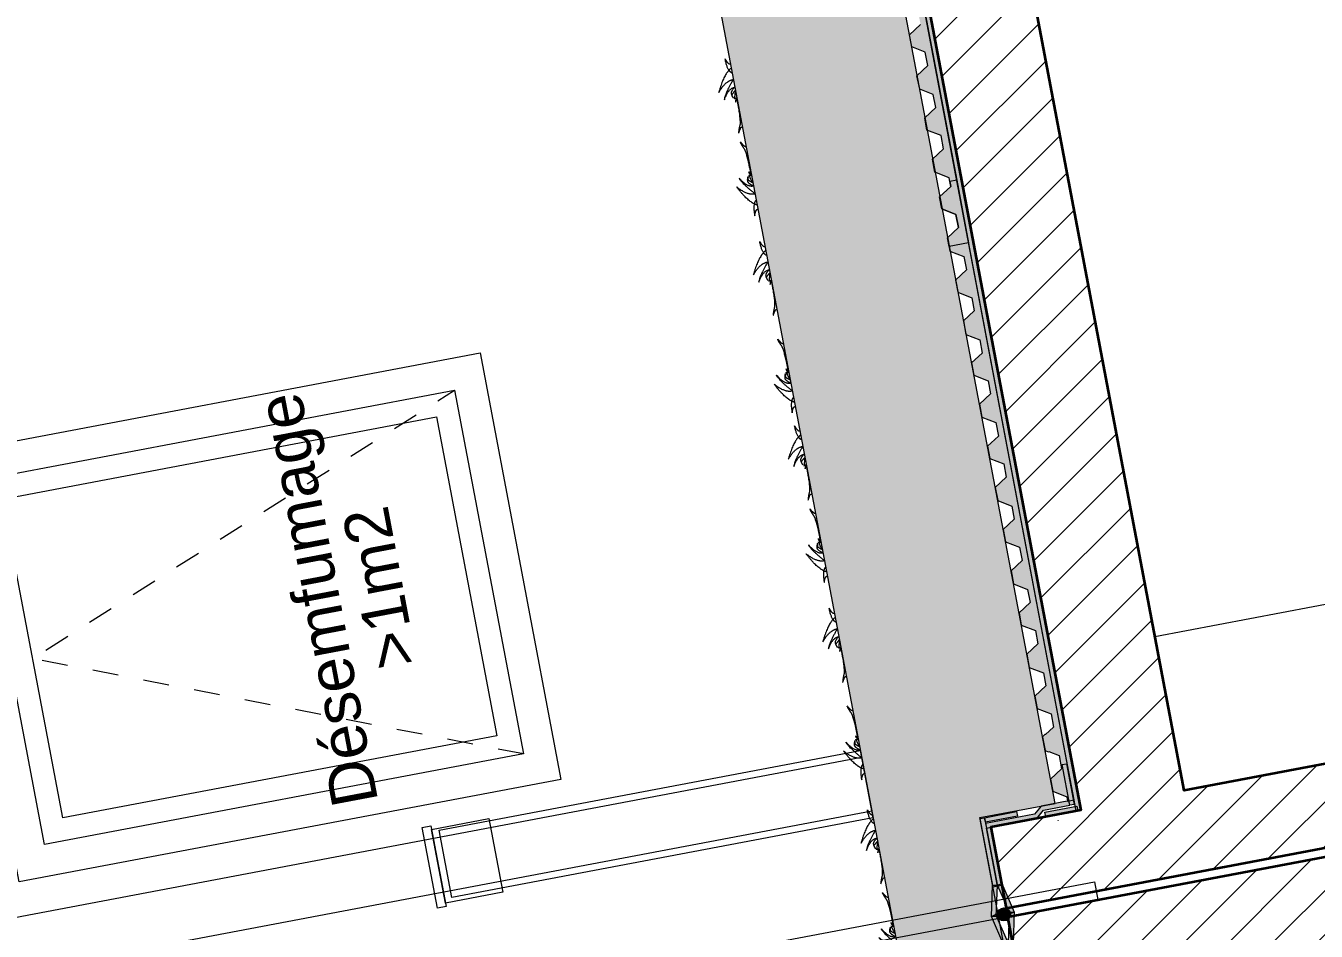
# Model space of a CAD drawing. Header units: centimetres. Extents: x 56941 to 84569, y -27946 to -11680.
# Drawn here: x 58068.3 to 58350.6, y -23443.9 to -23245.8 of the extents above; entities that cross this region are included whole.
import ezdxf

# ---------------------------------------------------------------- set-up
doc = ezdxf.new("R2010")
doc.units = ezdxf.units.CM
doc.header["$LTSCALE"] = 50.8
doc.header["$PDMODE"] = 1
doc.header["$PDSIZE"] = -2
doc.linetypes.add('prelem_vmc', pattern=[0.222222, 0.111111, -0.111111])
doc.layers.get('0').update_dxf_attribs({"lineweight": 18})
for name, color, linetype, lineweight in [('0-PROJET-COTATIONS', 7, 'Continuous', 13), ('0-PROJET-DESSINS CRÉES', 7, 'Continuous', 9), ('0-PROJET-EP', 7, 'Continuous', 5), ('0-PROJET-ISOLATION', 7, 'Continuous', 13), ('0-PROJET-MUR BETON', 7, 'Continuous', 35), ('0-PROJET-TEXTE', 7, 'Continuous', 5)]:
    doc.layers.add(name, color=color, linetype=linetype, lineweight=lineweight)
doc.styles.add('Arial', font='Arial')
doc.styles.add('Helvetica', font='Helvetica')
doc.dimstyles.new('IS cotation 1_20ème', dxfattribs={"dimtxt": 10.08724, "dimasz": 3.007568, "dimexe": 1, "dimexo": 15.875, "dimgap": 3, "dimtad": 1, "dimdec": 1, "dimtxsty": 'Helvetica', "dimblk": 'DOT', "dimblk1": 'DOT', "dimblk2": 'DOT', "dimcen": 0, "dimdle": 10, "dimazin": 0, "dimtfac": 1, "dimtdec": 1, "dimtix": 1, "dimtmove": 0, "dimatfit": 0, "dimldrblk": 'VW_FILLEDARROW', "dimfxl": 0, "dimfrac": 2, "dimtolj": 1, "dimarcsym": 0})
pattern_1 = [(45, (38816.9114, 22086.9576), (5.2916667, -4.4097222), [])]

# ---------------------------------------------------------------- blocks, each defined once
blk = doc.blocks.new('Groupe-80-1')
at = {"layer": '0-PROJET-TEXTE', "color": 7, "insert": (19310.07, -45459.32), "char_height": 10.0872, "attachment_point": 2, "rotation": 100.7236, "line_spacing_factor": 0.834288, "style": 'Helvetica'}
blk.add_mtext('Désemfumage\\P>1m2', dxfattribs=at)
blk = doc.blocks.new('Groupe-259-1')
at = {"layer": '0-PROJET-EP', "color": 7, "linetype": 'Continuous', "lineweight": 13, "flags": 128}
for points in [[(19344.61, -45523.48), (19341.82, -45508.74), (19433.91, -45491.3), (19436.7, -45506.04)], [(19341.45, -45525.84), (19338.1, -45508.15), (19339.96, -45507.8), (19343.31, -45525.48)], [(19343.17, -45524.74), (19340.12, -45508.61), (19352.69, -45506.22), (19355.75, -45522.36)]]:
    blk.add_lwpolyline(points, close=True, dxfattribs=at)
at = {"layer": '0-PROJET-EP', "color": 7, "linetype": 'Continuous', "lineweight": 5, "flags": 128}
blk.add_lwpolyline([(18628.52, -45657.57), (18626.28, -45645.78), (19434.19, -45492.78), (19436.42, -45504.57)], close=True, dxfattribs=at)
blk = doc.blocks.new('Groupe-262-1')
at = {"layer": '0-PROJET-DESSINS CRÉES', "color": 7, "linetype": 'Continuous', "lineweight": 5}
for points in [[(19432.01, -45483.19), (19431.42, -45482.39), (19431.06, -45481.62)], [(19431.07, -45481.54), (19431.87, -45482.62), (19432.25, -45482.55)], [(19433.38, -45488.46), (19432.58, -45484.25), (19432.01, -45483.19)], [(19433.46, -45488.9), (19433.02, -45488.54), (19432.93, -45488.11)], [(19432.93, -45488.11), (19433.19, -45488.51), (19433.38, -45488.46)], [(19433.76, -45490.51), (19432.87, -45488.7), (19433.01, -45488.98), (19433.46, -45488.9)], [(19434.69, -45495.38), (19432.78, -45494.8), (19430.27, -45491.41)], [(19430.27, -45491.41), (19432.49, -45493.23), (19434.22, -45492.91)], [(19434.22, -45492.91), (19431.15, -45490.39), (19430.82, -45489.5)], [(19430.82, -45489.5), (19432.5, -45491.46), (19433.89, -45491.2)], [(19433.89, -45491.2), (19432.79, -45490.69), (19432.61, -45489.78), (19432.78, -45489.14)], [(19432.78, -45489.14), (19432.66, -45489.81), (19432.96, -45490.04), (19433.76, -45490.51)], [(19434.49, -45494.35), (19433.73, -45495.09), (19434.23, -45497.73)], [(19434.23, -45497.73), (19434.34, -45496.48), (19434.86, -45496.3)]]:
    blk.add_open_spline(points, degree=2, dxfattribs=at)
blk = doc.blocks.new('Groupe-263-1')
at = {"layer": '0-PROJET-DESSINS CRÉES', "color": 7, "linetype": 'Continuous', "lineweight": 5}
for points in [[(19428.6, -45463.25), (19427.62, -45462.84), (19427.12, -45460.2)], [(19427.12, -45460.2), (19427.68, -45461.33), (19428.23, -45461.31)], [(19428.4, -45462.23), (19426.84, -45463.46), (19425.74, -45467.53)], [(19425.74, -45467.53), (19427.15, -45465.03), (19428.87, -45464.7)], [(19428.87, -45464.7), (19426.94, -45468.16), (19426.96, -45469.11)], [(19426.96, -45469.11), (19427.81, -45466.67), (19429.2, -45466.41)], [(19429.2, -45466.41), (19428.35, -45467.28), (19428.52, -45468.2), (19428.92, -45468.73)], [(19428.92, -45468.73), (19428.56, -45468.15), (19428.75, -45467.83), (19429.33, -45467.1)], [(19429.33, -45467.1), (19429.16, -45469.11), (19429.18, -45468.79), (19429.63, -45468.71)], [(19429.63, -45468.71), (19429.36, -45469.2), (19429.43, -45469.63)], [(19429.43, -45469.63), (19429.53, -45469.17), (19429.71, -45469.14)], [(19429.71, -45469.14), (19430.51, -45473.35), (19430.38, -45474.55)], [(19430.38, -45474.55), (19430.12, -45475.51), (19430.07, -45476.35)], [(19430.1, -45476.43), (19430.45, -45475.13), (19430.84, -45475.06)]]:
    blk.add_open_spline(points, degree=2, dxfattribs=at)
blk = doc.blocks.new('Groupe-264-1')
at = {"layer": '0-PROJET-DESSINS CRÉES', "color": 7, "linetype": 'Continuous', "lineweight": 5}
for points in [[(19422.89, -45438.39), (19423.7, -45439.47), (19424.08, -45439.4)], [(19423.84, -45440.04), (19423.24, -45439.24), (19422.89, -45438.48)], [(19425.2, -45445.32), (19424.4, -45441.11), (19423.84, -45440.04)], [(19426.04, -45449.76), (19422.97, -45447.25), (19422.64, -45446.35)], [(19422.64, -45446.35), (19424.33, -45448.32), (19425.72, -45448.05)], [(19425.72, -45448.05), (19424.61, -45447.55), (19424.44, -45446.63), (19424.61, -45445.99)], [(19424.61, -45445.99), (19424.49, -45446.66), (19424.78, -45446.9), (19425.59, -45447.36)], [(19425.28, -45445.75), (19424.85, -45445.4), (19424.75, -45444.97)], [(19424.75, -45444.97), (19425.02, -45445.36), (19425.2, -45445.32)], [(19425.59, -45447.36), (19424.69, -45445.56), (19424.83, -45445.84), (19425.28, -45445.75)], [(19426.51, -45452.23), (19424.6, -45451.66), (19422.09, -45448.27)], [(19422.09, -45448.27), (19424.31, -45450.09), (19426.04, -45449.76)], [(19426.32, -45451.21), (19425.56, -45451.94), (19426.06, -45454.59)], [(19426.06, -45454.59), (19426.16, -45453.33), (19426.68, -45453.15)]]:
    blk.add_open_spline(points, degree=2, dxfattribs=at)
blk = doc.blocks.new('Groupe-265-1')
at = {"layer": '0-PROJET-DESSINS CRÉES', "color": 7, "linetype": 'Continuous', "lineweight": 5}
for points in [[(19421.04, -45423.33), (19420.06, -45422.92), (19419.56, -45420.28)], [(19419.56, -45420.28), (19420.12, -45421.41), (19420.67, -45421.39)], [(19420.84, -45422.31), (19419.28, -45423.54), (19418.18, -45427.61)], [(19418.18, -45427.61), (19419.59, -45425.11), (19421.31, -45424.78)], [(19421.31, -45424.78), (19419.38, -45428.24), (19419.4, -45429.19)], [(19419.4, -45429.19), (19420.25, -45426.75), (19421.64, -45426.49)], [(19421.64, -45426.49), (19420.79, -45427.36), (19420.96, -45428.28), (19421.36, -45428.81)], [(19421.36, -45428.81), (19421, -45428.23), (19421.19, -45427.91), (19421.77, -45427.18)], [(19421.77, -45427.18), (19421.6, -45429.19), (19421.62, -45428.87), (19422.07, -45428.79)], [(19422.07, -45428.79), (19421.8, -45429.28), (19421.87, -45429.71)], [(19421.87, -45429.71), (19421.97, -45429.25), (19422.15, -45429.22)], [(19422.15, -45429.22), (19422.95, -45433.43), (19422.82, -45434.63)], [(19422.82, -45434.63), (19422.56, -45435.59), (19422.51, -45436.43)], [(19422.54, -45436.51), (19422.89, -45435.21), (19423.28, -45435.14)]]:
    blk.add_open_spline(points, degree=2, dxfattribs=at)
blk = doc.blocks.new('Groupe-266-1')
at = {"layer": '0-PROJET-DESSINS CRÉES', "color": 7, "linetype": 'Continuous', "lineweight": 5}
for points in [[(19416.81, -45402.91), (19416.22, -45402.11), (19415.86, -45401.34)], [(19415.87, -45401.26), (19416.67, -45402.34), (19417.05, -45402.27)], [(19418.17, -45408.18), (19417.37, -45403.97), (19416.81, -45402.91)], [(19419.01, -45412.63), (19415.95, -45410.11), (19415.62, -45409.22)], [(19415.62, -45409.22), (19417.3, -45411.18), (19418.69, -45410.92)], [(19418.69, -45410.92), (19417.58, -45410.41), (19417.41, -45409.5), (19417.58, -45408.86)], [(19417.58, -45408.86), (19417.46, -45409.53), (19417.75, -45409.76), (19418.56, -45410.23)], [(19418.25, -45408.62), (19417.82, -45408.26), (19417.73, -45407.83)], [(19417.73, -45407.83), (19417.99, -45408.22), (19418.17, -45408.18)], [(19418.56, -45410.23), (19417.67, -45408.42), (19417.8, -45408.7), (19418.25, -45408.62)], [(19419.48, -45415.09), (19417.58, -45414.52), (19415.07, -45411.13)], [(19415.07, -45411.13), (19417.29, -45412.95), (19419.01, -45412.63)], [(19419.29, -45414.07), (19418.53, -45414.81), (19419.03, -45417.45)], [(19419.03, -45417.45), (19419.14, -45416.2), (19419.66, -45416.02)]]:
    blk.add_open_spline(points, degree=2, dxfattribs=at)
blk = doc.blocks.new('Groupe-267-1')
at = {"layer": '0-PROJET-DESSINS CRÉES', "color": 7, "linetype": 'Continuous', "lineweight": 5}
for points in [[(19413.39, -45382.97), (19412.42, -45382.56), (19411.92, -45379.92)], [(19411.92, -45379.92), (19412.48, -45381.05), (19413.03, -45381.02)], [(19413.2, -45381.95), (19411.64, -45383.18), (19410.54, -45387.25)], [(19410.54, -45387.25), (19411.94, -45384.74), (19413.67, -45384.42)], [(19413.67, -45384.42), (19411.73, -45387.88), (19411.75, -45388.83)], [(19411.75, -45388.83), (19412.6, -45386.39), (19413.99, -45386.12)], [(19413.99, -45386.12), (19413.15, -45387), (19413.32, -45387.92), (19413.71, -45388.45)], [(19413.71, -45388.45), (19413.36, -45387.87), (19413.54, -45387.54), (19414.12, -45386.81)], [(19414.12, -45386.81), (19413.95, -45388.82), (19413.98, -45388.51), (19414.43, -45388.43)], [(19414.43, -45388.43), (19414.15, -45388.92), (19414.22, -45389.35)], [(19414.22, -45389.35), (19414.33, -45388.89), (19414.51, -45388.86)], [(19414.51, -45388.86), (19415.31, -45393.07), (19415.17, -45394.27)], [(19415.17, -45394.27), (19414.91, -45395.23), (19414.86, -45396.07)], [(19414.9, -45396.15), (19415.25, -45394.85), (19415.63, -45394.78)]]:
    blk.add_open_spline(points, degree=2, dxfattribs=at)
blk = doc.blocks.new('Groupe-268-1')
at = {"layer": '0-PROJET-DESSINS CRÉES', "color": 7, "linetype": 'Continuous', "lineweight": 5}
for points in [[(19408.63, -45359.76), (19408.04, -45358.96), (19407.68, -45358.2)], [(19407.69, -45358.11), (19408.49, -45359.19), (19408.87, -45359.12)], [(19409.99, -45365.03), (19409.2, -45360.83), (19408.63, -45359.76)], [(19410.08, -45365.47), (19409.64, -45365.12), (19409.55, -45364.69)], [(19409.55, -45364.69), (19409.81, -45365.08), (19409.99, -45365.03)], [(19410.84, -45369.48), (19407.77, -45366.97), (19407.44, -45366.07)], [(19407.44, -45366.07), (19409.12, -45368.04), (19410.51, -45367.77)], [(19410.51, -45367.77), (19409.41, -45367.27), (19409.23, -45366.35), (19409.4, -45365.71)], [(19409.4, -45365.71), (19409.28, -45366.38), (19409.58, -45366.62), (19410.38, -45367.08)], [(19410.38, -45367.08), (19409.49, -45365.27), (19409.63, -45365.56), (19410.08, -45365.47)], [(19411.31, -45371.95), (19409.4, -45371.38), (19406.89, -45367.99)], [(19406.89, -45367.99), (19409.11, -45369.81), (19410.84, -45369.48)], [(19411.11, -45370.93), (19410.35, -45371.66), (19410.85, -45374.31)], [(19410.85, -45374.31), (19410.96, -45373.05), (19411.48, -45372.87)]]:
    blk.add_open_spline(points, degree=2, dxfattribs=at)
blk = doc.blocks.new('Groupe-269-1')
at = {"layer": '0-PROJET-DESSINS CRÉES', "color": 7, "linetype": 'Continuous', "lineweight": 5}
for points in [[(19405.64, -45342.03), (19404.08, -45343.26), (19402.98, -45347.33)], [(19405.83, -45343.05), (19404.86, -45342.64), (19404.36, -45340)], [(19404.36, -45340), (19404.92, -45341.13), (19405.47, -45341.1)], [(19402.98, -45347.33), (19404.38, -45344.82), (19406.11, -45344.5)], [(19406.11, -45344.5), (19404.17, -45347.96), (19404.19, -45348.91)], [(19404.19, -45348.91), (19405.04, -45346.47), (19406.43, -45346.2)], [(19406.43, -45346.2), (19405.59, -45347.08), (19405.76, -45348), (19406.15, -45348.53)], [(19406.15, -45348.53), (19405.8, -45347.95), (19405.98, -45347.62), (19406.56, -45346.89)], [(19406.56, -45346.89), (19406.39, -45348.9), (19406.42, -45348.59), (19406.87, -45348.51)], [(19406.87, -45348.51), (19406.59, -45349), (19406.66, -45349.43)], [(19406.66, -45349.43), (19406.77, -45348.97), (19406.95, -45348.94)], [(19406.95, -45348.94), (19407.75, -45353.15), (19407.61, -45354.35)], [(19407.61, -45354.35), (19407.35, -45355.31), (19407.3, -45356.15)], [(19407.34, -45356.23), (19407.69, -45354.93), (19408.07, -45354.86)]]:
    blk.add_open_spline(points, degree=2, dxfattribs=at)
blk = doc.blocks.new('Groupe-270-1')
at = {"layer": '0-PROJET-DESSINS CRÉES', "color": 7}
for name in ['Groupe-269-1', 'Groupe-268-1', 'Groupe-267-1', 'Groupe-266-1', 'Groupe-265-1', 'Groupe-264-1', 'Groupe-263-1', 'Groupe-262-1']:
    blk.add_blockref(name, (0, 0), dxfattribs=at)
blk = doc.blocks.new('Groupe-271-1')
at = {"layer": '0-PROJET-DESSINS CRÉES', "color": 7, "linetype": 'Continuous', "lineweight": 5}
for points in [[(19454.95, -45604.32), (19454.36, -45603.52), (19454, -45602.76)], [(19454.01, -45602.67), (19454.81, -45603.76), (19455.19, -45603.68)], [(19456.31, -45609.6), (19455.51, -45605.39), (19454.95, -45604.32)], [(19456.83, -45612.34), (19455.72, -45611.83), (19455.55, -45610.91), (19455.72, -45610.28)], [(19455.72, -45610.28), (19455.6, -45610.94), (19455.89, -45611.18), (19456.7, -45611.64)], [(19456.39, -45610.03), (19455.96, -45609.68), (19455.87, -45609.25)], [(19455.87, -45609.25), (19456.13, -45609.64), (19456.31, -45609.6)], [(19456.7, -45611.64), (19455.8, -45609.84), (19455.94, -45610.12), (19456.39, -45610.03)], [(19457.62, -45616.51), (19455.71, -45615.94), (19453.2, -45612.55)], [(19453.2, -45612.55), (19455.43, -45614.37), (19457.15, -45614.04)], [(19457.15, -45614.04), (19454.08, -45611.53), (19453.76, -45610.64)], [(19453.76, -45610.64), (19455.44, -45612.6), (19456.83, -45612.34)], [(19457.43, -45615.49), (19456.67, -45616.23), (19457.17, -45618.87)], [(19457.17, -45618.87), (19457.28, -45617.62), (19457.8, -45617.43)]]:
    blk.add_open_spline(points, degree=2, dxfattribs=at)
blk = doc.blocks.new('Groupe-272-1')
at = {"layer": '0-PROJET-DESSINS CRÉES', "color": 7, "linetype": 'Continuous', "lineweight": 5}
for points in [[(19452.15, -45587.61), (19451.17, -45587.21), (19450.67, -45584.56)], [(19450.67, -45584.56), (19451.23, -45585.69), (19451.78, -45585.67)], [(19451.96, -45586.59), (19450.39, -45587.82), (19449.29, -45591.89)], [(19449.29, -45591.89), (19450.7, -45589.39), (19452.42, -45589.06)], [(19452.42, -45589.06), (19450.49, -45592.52), (19450.51, -45593.47)], [(19450.51, -45593.47), (19451.36, -45591.03), (19452.75, -45590.77)], [(19452.75, -45590.77), (19451.9, -45591.64), (19452.07, -45592.56), (19452.47, -45593.09)], [(19452.47, -45593.09), (19452.11, -45592.51), (19452.3, -45592.19), (19452.88, -45591.46)], [(19452.88, -45591.46), (19452.71, -45593.47), (19452.73, -45593.15), (19453.18, -45593.07)], [(19453.18, -45593.07), (19452.91, -45593.56), (19452.98, -45593.99)], [(19452.98, -45593.99), (19453.08, -45593.53), (19453.27, -45593.51)], [(19453.27, -45593.51), (19454.06, -45597.71), (19453.93, -45598.91)], [(19453.93, -45598.91), (19453.67, -45599.87), (19453.62, -45600.72)], [(19453.65, -45600.79), (19454, -45599.49), (19454.39, -45599.42)]]:
    blk.add_open_spline(points, degree=2, dxfattribs=at)
blk = doc.blocks.new('Groupe-273-1')
at = {"layer": '0-PROJET-DESSINS CRÉES', "color": 7, "linetype": 'Continuous', "lineweight": 5}
for points in [[(19447.92, -45567.19), (19447.33, -45566.39), (19446.97, -45565.62)], [(19446.98, -45565.54), (19447.78, -45566.62), (19448.16, -45566.55)], [(19449.28, -45572.46), (19448.49, -45568.25), (19447.92, -45567.19)], [(19450.13, -45576.91), (19447.06, -45574.39), (19446.73, -45573.5)], [(19446.73, -45573.5), (19448.41, -45575.46), (19449.8, -45575.2)], [(19449.8, -45575.2), (19448.69, -45574.69), (19448.52, -45573.78), (19448.69, -45573.14)], [(19448.69, -45573.14), (19448.57, -45573.81), (19448.86, -45574.04), (19449.67, -45574.51)], [(19449.37, -45572.9), (19448.93, -45572.54), (19448.84, -45572.11)], [(19448.84, -45572.11), (19449.1, -45572.51), (19449.28, -45572.46)], [(19449.67, -45574.51), (19448.78, -45572.7), (19448.92, -45572.98), (19449.37, -45572.9)], [(19450.59, -45579.38), (19448.69, -45578.8), (19446.18, -45575.41)], [(19446.18, -45575.41), (19448.4, -45577.23), (19450.13, -45576.91)], [(19450.4, -45578.35), (19449.64, -45579.09), (19450.14, -45581.73)], [(19450.14, -45581.73), (19450.25, -45580.48), (19450.77, -45580.3)]]:
    blk.add_open_spline(points, degree=2, dxfattribs=at)
blk = doc.blocks.new('Groupe-274-1')
at = {"layer": '0-PROJET-DESSINS CRÉES', "color": 7, "linetype": 'Continuous', "lineweight": 5}
for points in [[(19444.51, -45547.25), (19443.53, -45546.84), (19443.03, -45544.2)], [(19443.03, -45544.2), (19443.59, -45545.33), (19444.14, -45545.31)], [(19444.31, -45546.23), (19442.75, -45547.46), (19441.65, -45551.53)], [(19441.65, -45551.53), (19443.05, -45549.03), (19444.78, -45548.7)], [(19444.78, -45548.7), (19442.84, -45552.16), (19442.86, -45553.11)], [(19442.86, -45553.11), (19443.71, -45550.67), (19445.1, -45550.41)], [(19445.1, -45550.41), (19444.26, -45551.28), (19444.43, -45552.2), (19444.82, -45552.73)], [(19444.82, -45552.73), (19444.47, -45552.15), (19444.65, -45551.83), (19445.23, -45551.1)], [(19445.23, -45551.1), (19445.06, -45553.11), (19445.09, -45552.79), (19445.54, -45552.71)], [(19445.54, -45552.71), (19445.27, -45553.2), (19445.34, -45553.63)], [(19445.34, -45553.63), (19445.44, -45553.17), (19445.62, -45553.14)], [(19445.62, -45553.14), (19446.42, -45557.35), (19446.29, -45558.55)], [(19446.29, -45558.55), (19446.03, -45559.51), (19445.97, -45560.35)], [(19446.01, -45560.43), (19446.36, -45559.13), (19446.74, -45559.06)]]:
    blk.add_open_spline(points, degree=2, dxfattribs=at)
blk = doc.blocks.new('Groupe-275-1')
at = {"layer": '0-PROJET-DESSINS CRÉES', "color": 7, "linetype": 'Continuous', "lineweight": 5}
for points in [[(19438.8, -45522.39), (19439.6, -45523.47), (19439.99, -45523.4)], [(19439.75, -45524.04), (19439.15, -45523.24), (19438.8, -45522.48)], [(19441.11, -45529.32), (19440.31, -45525.11), (19439.75, -45524.04)], [(19441.95, -45533.76), (19438.88, -45531.25), (19438.55, -45530.36)], [(19438.55, -45530.36), (19440.24, -45532.32), (19441.63, -45532.05)], [(19441.63, -45532.05), (19440.52, -45531.55), (19440.34, -45530.63), (19440.52, -45529.99)], [(19440.52, -45529.99), (19440.39, -45530.66), (19440.69, -45530.9), (19441.49, -45531.36)], [(19441.19, -45529.75), (19440.76, -45529.4), (19440.66, -45528.97)], [(19440.66, -45528.97), (19440.93, -45529.36), (19441.11, -45529.32)], [(19441.49, -45531.36), (19440.6, -45529.56), (19440.74, -45529.84), (19441.19, -45529.75)], [(19442.42, -45536.23), (19440.51, -45535.66), (19438, -45532.27)], [(19438, -45532.27), (19440.22, -45534.09), (19441.95, -45533.76)], [(19442.22, -45535.21), (19441.46, -45535.94), (19441.96, -45538.59)], [(19441.96, -45538.59), (19442.07, -45537.33), (19442.59, -45537.15)]]:
    blk.add_open_spline(points, degree=2, dxfattribs=at)
blk = doc.blocks.new('Groupe-276-1')
at = {"layer": '0-PROJET-DESSINS CRÉES', "color": 7, "linetype": 'Continuous', "lineweight": 5}
for points in [[(19436.95, -45507.33), (19435.97, -45506.92), (19435.47, -45504.28)], [(19435.47, -45504.28), (19436.03, -45505.41), (19436.58, -45505.39)], [(19436.75, -45506.31), (19435.19, -45507.54), (19434.09, -45511.61)], [(19434.09, -45511.61), (19435.49, -45509.11), (19437.22, -45508.78)], [(19437.22, -45508.78), (19435.28, -45512.24), (19435.3, -45513.19)], [(19435.3, -45513.19), (19436.15, -45510.75), (19437.54, -45510.49)], [(19437.54, -45510.49), (19436.7, -45511.36), (19436.87, -45512.28), (19437.26, -45512.81)], [(19437.26, -45512.81), (19436.91, -45512.23), (19437.09, -45511.91), (19437.67, -45511.18)], [(19437.67, -45511.18), (19437.5, -45513.19), (19437.53, -45512.87), (19437.98, -45512.79)], [(19437.98, -45512.79), (19437.71, -45513.28), (19437.78, -45513.71)], [(19437.78, -45513.71), (19437.88, -45513.25), (19438.06, -45513.22)], [(19438.06, -45513.22), (19438.86, -45517.43), (19438.73, -45518.63)], [(19438.73, -45518.63), (19438.47, -45519.59), (19438.41, -45520.43)], [(19438.45, -45520.51), (19438.8, -45519.21), (19439.18, -45519.14)]]:
    blk.add_open_spline(points, degree=2, dxfattribs=at)
blk = doc.blocks.new('Groupe-277-1')
at = {"layer": '0-PROJET-DESSINS CRÉES', "color": 7}
for name in ['Groupe-276-1', 'Groupe-275-1', 'Groupe-274-1', 'Groupe-273-1', 'Groupe-272-1', 'Groupe-271-1']:
    blk.add_blockref(name, (0, 0), dxfattribs=at)
blk = doc.blocks.new('_DOT')
at = {"color": 0, "linetype": 'ByBlock', "lineweight": -2}
blk.add_line((-0.5, 0), (-1, 0), dxfattribs=at)
at = {"color": 0, "linetype": 'ByBlock', "const_width": 0.5}
blk.add_lwpolyline([(-0.25, 0, 1), (0.25, 0, 1)], format="xyb", close=True, dxfattribs=at)
blk = doc.blocks.new('*D458')
at = {"layer": '0-PROJET-DESSINS CRÉES', "color": 0, "linetype": 'Continuous', "lineweight": -2}
for p, q in [((58211.02, -23193.97), (58208.97, -23183.16)), ((58206.2, -23184.71), (57872.12, -23247.97)), ((57867.31, -23238.71), (57869.35, -23249.52))]:
    blk.add_line(p, q, dxfattribs=at)
at = {"layer": 'Defpoints', "color": 0}
for p in [(57861.91, -23210.22), (58219.65, -23239.56), (57869.17, -23248.53)]:
    blk.add_point(p, dxfattribs=at)
at = {"layer": '0-PROJET-DESSINS CRÉES', "color": 0, "lineweight": -2, "xscale": 3.007568359375, "yscale": 3.007568359375, "zscale": 3.007568359375}
for p, rotation in [((58209.16, -23184.15), 10.72359474388789), ((57869.17, -23248.53), 190.7235947438879)]:
    blk.add_blockref('_DOT', p, dxfattribs=dict(at, rotation=rotation))
at = {"layer": '0-PROJET-DESSINS CRÉES', "color": 0, "lineweight": 13, "insert": (58037.67, -23208.45), "char_height": 10.069, "attachment_point": 5, "rotation": 10.7236, "style": 'Arial'}
blk.add_mtext('\\A1;346', dxfattribs=at)
blk = doc.blocks.new('VW_FILLEDARROW')
at = {"linetype": 'Continuous', "lineweight": 0}
blk.add_hatch(color=0, dxfattribs=at).paths.add_polyline_path([(-10.557, 2.829), (0, 0), (-10.557, -2.829)])
at = {"color": 0, "linetype": 'Continuous', "lineweight": 5, "flags": 128}
blk.add_lwpolyline([(-10.557, 2.829), (0, 0), (-10.557, -2.829)], close=True, dxfattribs=at)

msp = doc.modelspace()

# ---------------------------------------------------------------- hatches: boundary and pattern name
at = {"layer": '0-PROJET-DESSINS CRÉES', "linetype": 'Continuous', "lineweight": 18}
h = msp.add_hatch(dxfattribs=at)
h.set_pattern_fill('Sable-3', color=252, style=0, pattern_type=2)
h.set_pattern_definition([(-57.3808, (805976.2092, -272820.6966), (-2.526815418, -1.61715919), [0.004, -7.996]), (-45, (805975.3686, -272820.373), (-1.828799997, -1.828799997), [0.025863138, -2.560450621]), (-45, (805975.4879, -272821.1308), (-1.828799997, -1.828799997), [0.025863138, -2.560450621]), (-45, (805975.9217, -272819.2517), (-1.828799997, -1.828799997), [0.025863138, -2.560450621]), (-45, (805975.1149, -272819.8067), (-1.828799997, -1.828799997), [0.025863138, -2.560450621]), (-45, (805974.6815, -272820.2255), (-1.828799997, -1.828799997), [0.025863138, -2.560450621]), (-45, (805975.0109, -272820.8527), (-1.828799997, -1.828799997), [0.025863138, -2.560450621]), (-45, (805977.0952, -272820.309), (-1.828799997, -1.828799997), [0.025863138, -2.560450621]), (-45, (805975.699, -272821.437), (-1.828799997, -1.828799997), [0.064657844, -2.5216559146]), (-45, (805976.382, -272820.2206), (-1.828799997, -1.828799997), [0.025863138, -2.560450621]), (-45, (805975.1338, -272819.3063), (-1.828799997, -1.828799997), [0.025863138, -2.560450621]), (-45, (805976.461, -272819.7396), (-1.828799997, -1.828799997), [0.064657844, -2.5216559146]), (-45, (805974.175, -272820.5307), (-1.828799997, -1.828799997), [0.025863138, -2.560450621]), (-45, (805975.7221, -272820.116), (-1.828799997, -1.828799997), [0.064657844, -2.5216559146]), (-45, (805974.378, -272819.6533), (-1.828799997, -1.828799997), [0.064657844, -2.5216559146])])
h.paths.add_polyline_path([(58332.09, -23619.93), (58301.42, -23458.01), (58284.96, -23461.13), (58276.99, -23419.06), (58293.45, -23415.94), (58160.62, -22714.53), (58121.74, -22721.9), (58283.84, -23578.67), (58288.53, -23577.79), (58297.74, -23626.44)])
at = {"layer": '0-PROJET-DESSINS CRÉES', "linetype": 'Continuous', "lineweight": 0}
for points in [[(58274.54, -23293.24), (58270.25, -23294.05), (58269.9, -23292.19), (58272.32, -23289.94), (58271.77, -23287.06), (58268.7, -23285.85), (58268.19, -23283.19), (58270.61, -23280.94), (58270.41, -23279.86), (58270.25, -23279.03), (58267.18, -23277.82), (58266.63, -23274.94), (58269.05, -23272.69), (58268.5, -23269.81), (58265.43, -23268.6), (58264.92, -23265.94), (58267.34, -23263.69), (58266.8, -23260.81), (58263.85, -23259.65), (58263.18, -23256.71), (58265.6, -23254.46), (58265.05, -23251.58), (58262.11, -23250.42), (58261.6, -23247.74), (58264.02, -23245.49), (58263.47, -23242.6), (58260.4, -23241.39), (58259.85, -23238.51), (58262.28, -23236.32), (58261.72, -23233.38), (58258.65, -23232.17), (58258.15, -23229.51), (58260.56, -23227.26), (58260.02, -23224.38), (58256.94, -23223.17), (58256.4, -23220.28), (58258.82, -23218.03), (58258.27, -23215.15), (58255.2, -23213.94), (58254.69, -23211.28), (58257.11, -23209.03), (58256.57, -23206.15), (58253.49, -23204.94), (58252.95, -23202.06), (58255.36, -23199.81), (58254.82, -23196.93), (58251.75, -23195.72), (58251.24, -23193.06), (58253.66, -23190.81), (58253.11, -23187.92), (58250.04, -23186.71), (58249.46, -23183.79), (58251.91, -23181.58), (58251.37, -23178.7), (58248.29, -23177.49), (58247.79, -23174.83), (58250.21, -23172.58), (58249.66, -23169.7), (58246.59, -23168.49), (58246.04, -23165.61), (58248.46, -23163.36), (58247.91, -23160.47), (58244.97, -23159.31), (58244.46, -23156.63), (58246.88, -23154.38), (58246.33, -23151.5), (58243.26, -23150.29), (58242.72, -23147.4), (58245.14, -23145.21), (58244.59, -23142.27), (58241.51, -23141.06), (58241.01, -23138.4), (58243.43, -23136.15), (58242.88, -23133.27), (58239.81, -23132.06), (58239.26, -23129.18), (58241.68, -23126.93), (58241.14, -23124.04), (58238.06, -23122.83), (58237.56, -23120.18), (58239.98, -23117.93), (58239.43, -23115.04), (58236.36, -23113.83), (58235.81, -23110.95), (58238.23, -23108.7), (58237.68, -23105.82), (58234.61, -23104.61), (58234.11, -23101.95), (58236.52, -23099.7), (58235.98, -23096.82), (58232.9, -23095.61), (58232.32, -23092.68), (58234.78, -23090.47), (58234.23, -23087.59), (58231.16, -23086.38), (58230.65, -23083.72), (58233.07, -23081.47), (58232.53, -23078.59), (58230.28, -23077.71), (58230.15, -23077.73), (58229.47, -23077.47), (58228.92, -23074.58), (58228.91, -23074.5), (58229.44, -23074), (58229.58, -23073.97), (58231.34, -23072.33), (58230.79, -23069.45), (58227.72, -23068.24), (58227.22, -23065.58), (58229.64, -23063.33), (58229.09, -23060.45), (58226, -23059.29), (58225.47, -23056.36), (58227.89, -23054.11), (58227.34, -23051.22), (58224.27, -23050.01), (58223.77, -23047.36), (58226.18, -23045.11), (58225.64, -23042.22), (58222.57, -23041.01), (58222.02, -23038.13), (58224.44, -23035.88), (58223.89, -23033), (58220.82, -23031.79), (58220.31, -23029.13), (58222.73, -23026.88), (58222.19, -23024), (58219.11, -23022.79), (58218.57, -23019.9), (58220.99, -23017.65), (58220.44, -23014.77), (58217.37, -23013.56), (58216.86, -23010.9), (58219.28, -23008.65), (58218.72, -23005.71), (58215.66, -23004.56), (58215.12, -23001.68), (58217.53, -22999.43), (58216.99, -22996.55), (58213.91, -22995.34), (58213.41, -22992.65), (58215.72, -22990.49), (58215.18, -22987.61), (58212.1, -22986.4), (58211.66, -22983.42), (58213.97, -22981.27), (58213.43, -22978.39), (58210.35, -22977.18), (58209.85, -22974.52), (58212.27, -22972.27), (58211.72, -22969.39), (58208.65, -22968.18), (58208.1, -22965.29), (58210.52, -22963.04), (58209.98, -22960.16), (58206.9, -22958.95), (58206.4, -22956.29), (58208.82, -22954.04), (58208.61, -22952.96), (58210.16, -22952.67), (58233.01, -23073.32), (58256.57, -23197.71), (58256.45, -23197.74), (58271.95, -23279.57)], [(58296.02, -23414.49), (58296.2, -23415.42), (58297.63, -23415.15), (58294.8, -23400.23), (58271.95, -23279.57), (58270.41, -23279.86), (58270.61, -23280.94), (58268.19, -23283.19), (58268.7, -23285.85), (58271.77, -23287.06), (58272.32, -23289.94), (58269.9, -23292.19), (58270.44, -23295.08), (58273.52, -23296.29), (58274.06, -23299.17), (58271.64, -23301.42), (58272.15, -23304.08), (58275.22, -23305.29), (58275.77, -23308.17), (58273.45, -23310.32), (58273.89, -23313.3), (58276.97, -23314.51), (58277.51, -23317.4), (58275.2, -23319.55), (58275.71, -23322.24), (58278.78, -23323.45), (58279.33, -23326.33), (58276.91, -23328.58), (58277.45, -23331.46), (58280.52, -23332.61), (58281.07, -23335.55), (58278.66, -23337.8), (58279.16, -23340.46), (58282.23, -23341.67), (58282.78, -23344.56), (58280.36, -23346.8), (58280.91, -23349.69), (58283.98, -23350.9), (58284.53, -23353.78), (58282.11, -23356.03), (58282.61, -23358.69), (58285.68, -23359.9), (58286.23, -23362.78), (58283.81, -23365.03), (58284.36, -23367.91), (58287.43, -23369.12), (58287.98, -23372.01), (58285.56, -23374.26), (58286.06, -23376.92), (58289.14, -23378.13), (58289.68, -23381.01), (58287.26, -23383.26), (58287.79, -23386.19), (58290.88, -23387.35), (58291.43, -23390.23), (58289.01, -23392.48), (58289.51, -23395.14), (58292.59, -23396.35), (58293.13, -23399.23), (58291.37, -23400.88), (58291.23, -23400.9), (58290.7, -23401.4), (58290.72, -23401.48), (58291.26, -23404.37), (58291.94, -23404.63), (58292.08, -23404.61), (58294.32, -23405.49), (58294.86, -23408.37), (58292.45, -23410.62), (58292.95, -23413.28)], [(58294.12, -23419.58), (58294.13, -23419.68), (58294.12, -23419.58)]]:
    msp.add_hatch(color=254, dxfattribs=at).paths.add_polyline_path(points)
h = msp.add_hatch(color=7, dxfattribs=at)
edge = h.paths.add_edge_path()
edge.add_arc((58282.25, -23440.24), 1.42, 0, 360)
at = {"layer": '0-PROJET-ISOLATION', "linetype": 'Continuous', "lineweight": 0}
for points in [[(58299.07, -23417.42), (58298.09, -23417.6), (58164.61, -22712.76), (58165.59, -22712.58)], [(58297.64, -23416.16), (58296.65, -23416.35), (58294.97, -23407.44), (58295.95, -23407.26)], [(58278.2, -23420.05), (58278.01, -23419.07), (58285.02, -23417.74), (58285.2, -23418.73)], [(58278.44, -23421.33), (58289.47, -23419.23), (58290.93, -23417.43), (58296.65, -23416.35), (58296.47, -23415.37), (58290.39, -23416.52), (58288.92, -23418.33), (58278.25, -23420.34)], [(58291.4, -23418.87), (58291.22, -23417.89), (58298.22, -23416.56), (58298.41, -23417.54)], [(58277.03, -23419.26), (58278.01, -23419.07), (58280.85, -23434.06), (58279.87, -23434.25)], [(58281.84, -23433.88), (58280.85, -23434.06), (58278.44, -23421.33), (58279.42, -23421.14)], [(58280.52, -23440.7), (58279.52, -23440.66), (58279.76, -23433.83), (58280.76, -23433.86)], [(58280.87, -23433.84), (58281.79, -23433.44), (58284.51, -23439.72), (58283.59, -23440.12)], [(58283.16, -23446.56), (58282.24, -23446.96), (58279.52, -23440.68), (58280.44, -23440.28)], [(58283.51, -23439.7), (58284.51, -23439.73), (58284.27, -23446.57), (58283.28, -23446.54)]]:
    msp.add_hatch(color=255, dxfattribs=at).paths.add_polyline_path(points)
at = {"layer": '0-PROJET-MUR BETON', "linetype": 'Continuous', "lineweight": 5}
h = msp.add_hatch(dxfattribs=at)
h.set_pattern_fill('hachure A', style=0, pattern_type=2)
h.set_pattern_definition(pattern_1)
h.paths.add_polyline_path([(58282.77, -23438.83), (58913.32, -23319.41), (58904.61, -23302.74), (58853.32, -23312.46), (58751.54, -22775.02), (58812.36, -22763.51), (58802.68, -22744.98), (58747.82, -22755.37), (58595.24, -21949.69), (58651.51, -21939.04), (58641.84, -21920.51), (57974.53, -22046.89), (57978.26, -22066.54), (58041, -22054.65), (58161.74, -22692.24), (58099, -22704.12), (58102.85, -22724.46), (58165.59, -22712.58), (58299.07, -23417.42), (58279.42, -23421.14)])
h.paths.add_polyline_path([(58500.87, -22822.49), (58738.77, -22777.44), (58840.55, -23314.87), (58602.65, -23359.93)])
h.paths.add_polyline_path([(58344.57, -21997.16), (58582.47, -21952.11), (58735.05, -22757.79), (58497.15, -22802.84)])
h.paths.add_polyline_path([(58063.59, -22050.38), (58322.98, -22001.25), (58475.56, -22806.93), (58216.17, -22856.05)])
h.paths.add_polyline_path([(58219.89, -22875.71), (58479.28, -22826.58), (58581.06, -23364.02), (58321.67, -23413.14)])
h = msp.add_hatch(dxfattribs=at)
h.set_pattern_fill('hachure A', style=0, pattern_type=2)
h.set_pattern_definition(pattern_1)
h.paths.add_polyline_path([(58363.85, -23759.48), (58340.78, -23637.62), (58275.67, -23649.95), (58272.32, -23632.27), (58337.43, -23619.94), (58306.14, -23454.76), (58286.49, -23458.48), (58283.14, -23440.79), (58914.28, -23321.27), (58922.99, -23337.94), (58860.39, -23349.79), (58918.1, -23654.51), (58968.57, -23644.96), (58977.28, -23661.63), (58921.45, -23672.2), (59360.76, -25991.95), (59405.32, -25983.51), (59415, -26002.03), (59364.48, -26011.6), (59392.32, -26158.59), (59438.53, -26149.84), (59448.21, -26168.37), (58779.05, -26295.09), (58775.33, -26275.44), (58838.07, -26263.56), (58716.93, -25623.86), (58654.19, -25635.74), (58650.34, -25615.4), (58713.08, -25603.52), (58682.78, -25443.54), (58620.04, -25455.42), (58616.19, -25435.09), (58678.93, -25423.21), (58582.67, -24914.91), (58519.93, -24926.8), (58516.08, -24906.46), (58578.82, -24894.58), (58504.71, -24503.25), (58441.97, -24515.13), (58438.12, -24494.79), (58500.86, -24482.91), (58435.98, -24140.35), (58373.24, -24152.23), (58369.39, -24131.89), (58432.13, -24120.01), (58367.2, -23777.16), (58302.1, -23789.49), (58298.75, -23771.8)])
h.paths.add_polyline_path([(59094.84, -26042.31), (59092.73, -26031.16), (59086.39, -26032.36), (58649.19, -23723.76), (58389.8, -23772.88), (58829.11, -26092.63)])
h.paths.add_polyline_path([(58908.68, -23674.62), (58670.78, -23719.67), (59110.09, -26039.42), (59354.33, -25993.17), (59352.21, -25982.02), (59345.88, -25983.22)])
h.paths.add_polyline_path([(59379.55, -26161.01), (59351.71, -26014.02), (58832.83, -26112.28), (58860.67, -26259.28)])
h.paths.add_polyline_path([(58328.74, -23450.48), (58386.45, -23755.2), (58645.84, -23706.07), (58588.13, -23401.35)])
h.paths.add_polyline_path([(58847.62, -23352.21), (58609.72, -23397.26), (58667.43, -23701.99), (58905.33, -23656.93)])

# ---------------------------------------------------------------- linework, layer by layer
at = {"layer": '0-PROJET-DESSINS CRÉES', "color": 7, "linetype": 'Continuous', "lineweight": 13}
msp.add_line((58315.28, -23379.39), (58574.67, -23330.26), dxfattribs=at)
at = {"layer": '0-PROJET-DESSINS CRÉES', "linetype": 'Continuous', "lineweight": 5, "flags": 128}
msp.add_lwpolyline([(58332.09, -23619.93), (58301.42, -23458.01), (58284.96, -23461.13), (58276.99, -23419.06), (58293.45, -23415.94), (58160.62, -22714.53), (58121.74, -22721.9), (58283.84, -23578.67), (58288.53, -23577.79), (58297.74, -23626.44)], close=True, dxfattribs=at)
at = {"layer": '0-PROJET-DESSINS CRÉES', "color": 7, "linetype": 'Continuous', "lineweight": 5, "flags": 128}
msp.add_lwpolyline([(58256.45, -23197.74), (58271.95, -23279.57), (58274.54, -23293.24), (58270.25, -23294.05), (58269.9, -23292.19), (58272.32, -23289.94), (58271.77, -23287.06), (58268.7, -23285.85), (58268.19, -23283.19), (58270.61, -23280.94), (58270.41, -23279.86), (58270.25, -23279.03), (58267.18, -23277.82), (58266.63, -23274.94), (58269.05, -23272.69), (58268.5, -23269.81), (58265.43, -23268.6), (58264.92, -23265.94), (58267.34, -23263.69), (58266.8, -23260.81), (58263.85, -23259.65), (58263.18, -23256.71), (58265.6, -23254.46), (58265.05, -23251.58), (58262.11, -23250.42), (58261.6, -23247.74), (58264.02, -23245.49)], dxfattribs=at)
for points in [[(58296.02, -23414.49), (58296.2, -23415.42), (58297.63, -23415.15), (58294.8, -23400.23), (58271.95, -23279.57), (58270.41, -23279.86), (58270.61, -23280.94), (58268.19, -23283.19), (58268.7, -23285.85), (58271.77, -23287.06), (58272.32, -23289.94), (58269.9, -23292.19), (58270.44, -23295.08), (58273.52, -23296.29), (58274.06, -23299.17), (58271.64, -23301.42), (58272.15, -23304.08), (58275.22, -23305.29), (58275.77, -23308.17), (58273.45, -23310.32), (58273.89, -23313.3), (58276.97, -23314.51), (58277.51, -23317.4), (58275.2, -23319.55), (58275.71, -23322.24), (58278.78, -23323.45), (58279.33, -23326.33), (58276.91, -23328.58), (58277.45, -23331.46), (58280.52, -23332.61), (58281.07, -23335.55), (58278.66, -23337.8), (58279.16, -23340.46), (58282.23, -23341.67), (58282.78, -23344.56), (58280.36, -23346.8), (58280.91, -23349.69), (58283.98, -23350.9), (58284.53, -23353.78), (58282.11, -23356.03), (58282.61, -23358.69), (58285.68, -23359.9), (58286.23, -23362.78), (58283.81, -23365.03), (58284.36, -23367.91), (58287.43, -23369.12), (58287.98, -23372.01), (58285.56, -23374.26), (58286.06, -23376.92), (58289.14, -23378.13), (58289.68, -23381.01), (58287.26, -23383.26), (58287.79, -23386.19), (58290.88, -23387.35), (58291.43, -23390.23), (58289.01, -23392.48), (58289.51, -23395.14), (58292.59, -23396.35), (58293.13, -23399.23), (58291.37, -23400.88), (58291.23, -23400.9), (58290.7, -23401.4), (58290.72, -23401.48), (58291.26, -23404.37), (58291.94, -23404.63), (58292.08, -23404.61), (58294.32, -23405.49), (58294.86, -23408.37), (58292.45, -23410.62), (58292.95, -23413.28)], [(58294.12, -23419.58), (58294.13, -23419.68), (58294.12, -23419.58)]]:
    msp.add_lwpolyline(points, close=True, dxfattribs=at)
at = {"layer": '0-PROJET-DESSINS CRÉES', "color": 7, "linetype": 'Continuous', "lineweight": 13, "flags": 128}
for points in [[(58066.81, -23433.14), (58049.14, -23339.8), (58167.68, -23317.35), (58185.35, -23410.69)], [(58066.81, -23433.14), (58049.14, -23339.8), (58167.68, -23317.35), (58185.35, -23410.69)], [(58072.39, -23424.96), (58057.32, -23345.37), (58162.1, -23325.53), (58177.17, -23405.12)], [(58076.37, -23419.12), (58063.16, -23349.36), (58158.12, -23331.37), (58171.33, -23401.13)]]:
    msp.add_lwpolyline(points, close=True, dxfattribs=at)
at = {"layer": '0-PROJET-DESSINS CRÉES', "color": 7, "linetype": 'prelem_vmc', "lineweight": 13, "flags": 128}
msp.add_lwpolyline([(58177.17, -23405.12), (58069.77, -23384.24), (58162.1, -23325.53)], dxfattribs=at)
at = {"layer": '0-PROJET-DESSINS CRÉES', "color": 253, "linetype": 'Continuous', "lineweight": 13, "flags": 128}
msp.add_lwpolyline([(57408.81, -23606.37), (57408.07, -23602.44), (58302.05, -23433.14), (58302.8, -23437.07)], close=True, dxfattribs=at)
at = {"layer": '0-PROJET-DESSINS CRÉES', "color": 7, "linetype": 'Continuous', "lineweight": 13}
msp.add_circle((58282.25, -23440.24), 1.42, dxfattribs=at)
at = {"layer": '0-PROJET-ISOLATION', "flags": 128}
for points in [[(58299.07, -23417.42), (58298.09, -23417.6), (58164.61, -22712.76), (58165.59, -22712.58)], [(58297.64, -23416.16), (58296.65, -23416.35), (58294.97, -23407.44), (58295.95, -23407.26)], [(58278.2, -23420.05), (58278.01, -23419.07), (58285.02, -23417.74), (58285.2, -23418.73)], [(58278.44, -23421.33), (58289.47, -23419.23), (58290.93, -23417.43), (58296.65, -23416.35), (58296.47, -23415.37), (58290.39, -23416.52), (58288.92, -23418.33), (58278.25, -23420.34)], [(58291.4, -23418.87), (58291.22, -23417.89), (58298.22, -23416.56), (58298.41, -23417.54)], [(58277.03, -23419.26), (58278.01, -23419.07), (58280.85, -23434.06), (58279.87, -23434.25)], [(58281.84, -23433.88), (58280.85, -23434.06), (58278.44, -23421.33), (58279.42, -23421.14)], [(58280.52, -23440.7), (58279.52, -23440.66), (58279.76, -23433.83), (58280.76, -23433.86)], [(58280.87, -23433.84), (58281.79, -23433.44), (58284.51, -23439.72), (58283.59, -23440.12)], [(58283.16, -23446.56), (58282.24, -23446.96), (58279.52, -23440.68), (58280.44, -23440.28)], [(58283.51, -23439.7), (58284.51, -23439.73), (58284.27, -23446.57), (58283.28, -23446.54)]]:
    msp.add_lwpolyline(points, close=True, dxfattribs=at)
at = {"layer": '0-PROJET-MUR BETON', "flags": 128}
for points in [[(58282.77, -23438.83), (58913.32, -23319.41), (58904.61, -23302.74), (58853.32, -23312.46), (58751.54, -22775.02), (58812.36, -22763.51), (58802.68, -22744.98), (58747.82, -22755.37), (58595.24, -21949.69), (58651.51, -21939.04), (58641.84, -21920.51), (57974.53, -22046.89), (57978.26, -22066.54), (58041, -22054.65), (58161.74, -22692.24), (58099, -22704.12), (58102.85, -22724.46), (58165.59, -22712.58), (58299.07, -23417.42), (58279.42, -23421.14)], [(58219.89, -22875.71), (58479.28, -22826.58), (58581.06, -23364.02), (58321.67, -23413.14)]]:
    msp.add_lwpolyline(points, close=True, dxfattribs=at)
msp.add_lwpolyline([(58275.67, -23649.95), (58272.32, -23632.27), (58337.43, -23619.94), (58306.14, -23454.76), (58286.49, -23458.48), (58283.14, -23440.79), (58914.28, -23321.27), (58922.99, -23337.94), (58860.39, -23349.79), (58918.1, -23654.51)], dxfattribs=at)

# ---------------------------------------------------------------- block references
at = {"layer": '0-PROJET-COTATIONS', "color": 7}
msp.add_blockref('Groupe-80-1', (38816.91, 22086.96), dxfattribs=at)
at = {"layer": '0-PROJET-DESSINS CRÉES', "color": 7}
for name in ['Groupe-270-1', 'Groupe-277-1']:
    msp.add_blockref(name, (38816.91, 22086.96), dxfattribs=at)
at = {"layer": '0-PROJET-EP', "color": 7}
msp.add_blockref('Groupe-259-1', (38816.91, 22086.96), dxfattribs=at)

# ---------------------------------------------------------------- dimensions: what is measured, and where the dimension line sits
at = {"layer": '0-PROJET-DESSINS CRÉES', "color": 7, "linetype": 'Continuous', "lineweight": 13}
dim = msp.add_linear_dim(base=(57869.17, -23248.53), p1=(58219.65, -23239.56), p2=(57861.91, -23210.22), angle=10.7236, dimstyle='IS cotation 1_20ème', override={"dimtxt": 10.068866, "dimdec": 0, "dimpost": '<>', "dimtxsty": 'Arial', "dimtmove": 2}, dxfattribs=at)
dim.commit()
dim.dimension.update_dxf_attribs({"geometry": '*D458', "text_midpoint": (58037.67, -23208.45)})

doc.saveas('drawing.dxf')
